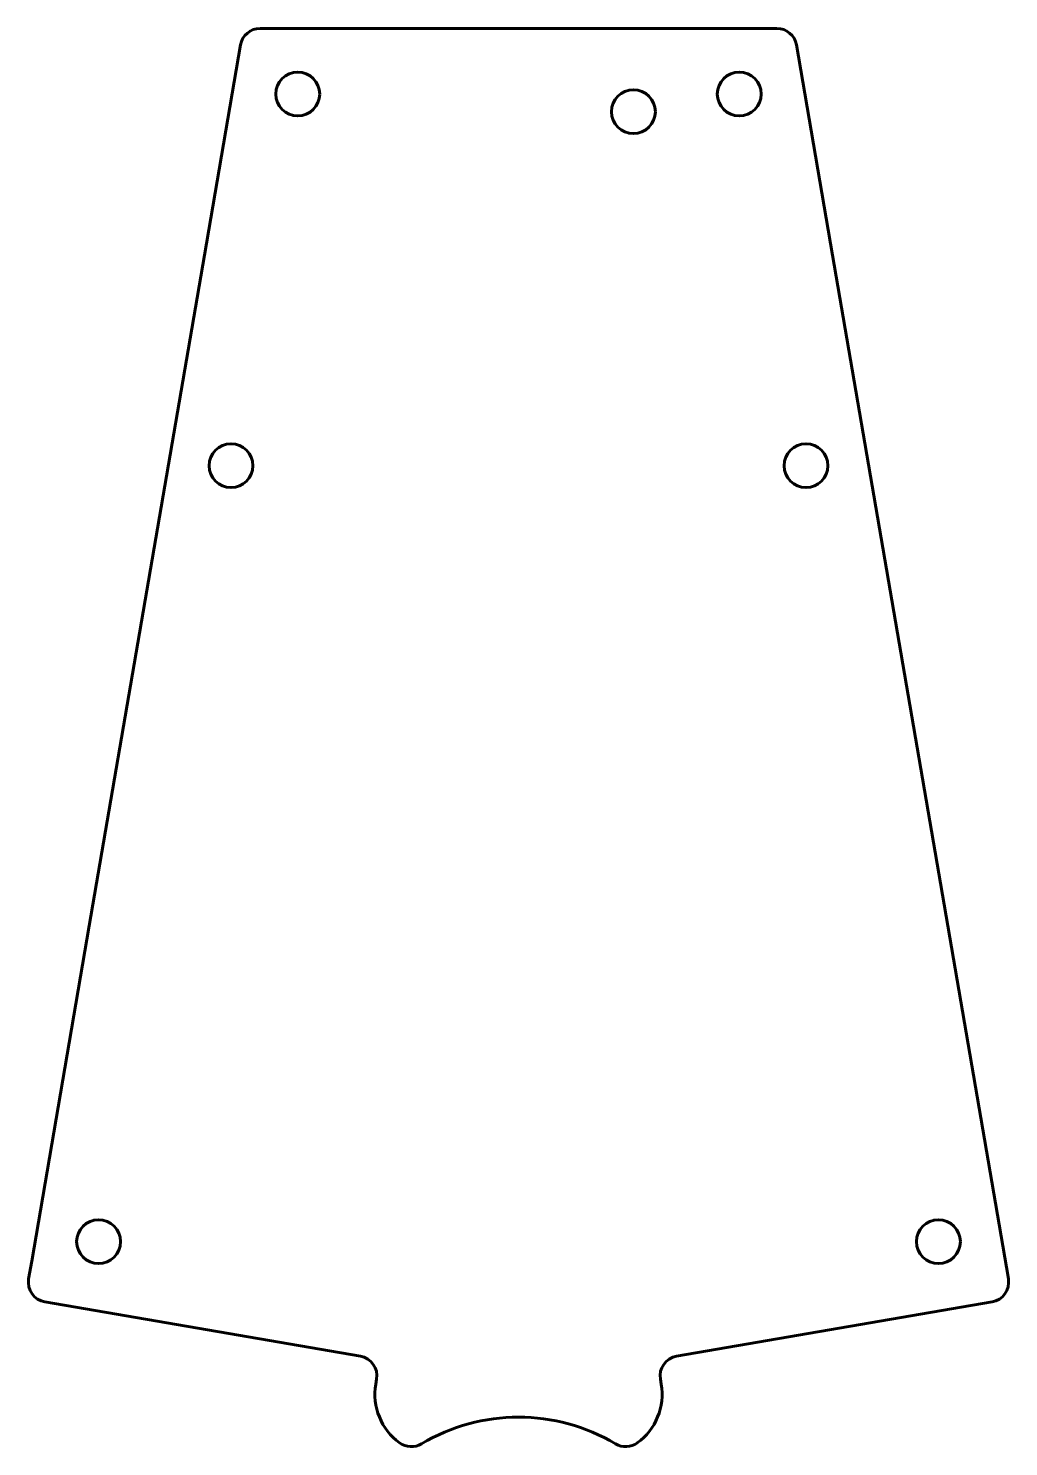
# Model space of a CAD drawing. Header units: millimetres. Extents: x -24.6 to 24.6, y 0.1 to 71.2.
import ezdxf

# ---------------------------------------------------------------- set-up
doc = ezdxf.new("R2010")
doc.units = ezdxf.units.MM
doc.linetypes.add('K5LT32768', pattern=[0])

msp = doc.modelspace()

# ---------------------------------------------------------------- linework, layer by layer
at = {"color": 143, "linetype": 'K5LT32768', "lineweight": 60, "true_color": 0x33acca}
for p, q in [((12.953, 71.2), (-12.953, 71.2)), ((-15.75, 59.829), (-13.939, 70.369)), ((13.939, 70.369), (15.75, 59.829)), ((-18.637, 43.025), (-15.75, 59.829)), ((15.75, 59.829), (18.637, 43.025)), ((-21.525, 26.221), (-18.637, 43.025)), ((18.637, 43.025), (21.525, 26.221)), ((-24.412, 9.418), (-21.525, 26.221)), ((21.525, 26.221), (24.565, 8.531)), ((-24.565, 8.531), (-24.412, 9.418)), ((-7.93, 4.658), (-23.748, 7.376)), ((23.748, 7.376), (7.93, 4.658)), ((-7.157, 3.254), (-7.114, 3.503)), ((7.114, 3.503), (7.157, 3.254))]:
    msp.add_line(p, q, dxfattribs=at)
for centre in [(-11.068, 67.91), (11.068, 67.91), (5.764, 67.024), (-14.416, 49.284), (14.416, 49.284), (-21.058, 10.398), (21.058, 10.398)]:
    msp.add_circle(centre, 1.1, dxfattribs=at)
for centre, radius, start, end in [((-12.953, 70.2), 1, 90, 170.25), ((12.953, 70.2), 1, 9.75, 90), ((-23.579, 8.361), 1, 170.25, 260.25), ((23.579, 8.361), 1, 279.75, 9.75), ((-8.099, 3.672), 1, 350.25, 80.25), ((8.1, 3.672), 1, 99.75, 189.75), ((-4.2, 2.746), 3, 170.25, 234.10193), ((4.2, 2.746), 3, 305.89809, 9.75), ((0, -7.895), 9.5, 59.22323, 120.77679), ((-5.373, 1.126), 1, 234.10193, 300.77679), ((5.373, 1.126), 1, 239.22323, 305.89809)]:
    msp.add_arc(centre, radius, start, end, dxfattribs=at)

doc.saveas('drawing.dxf')
